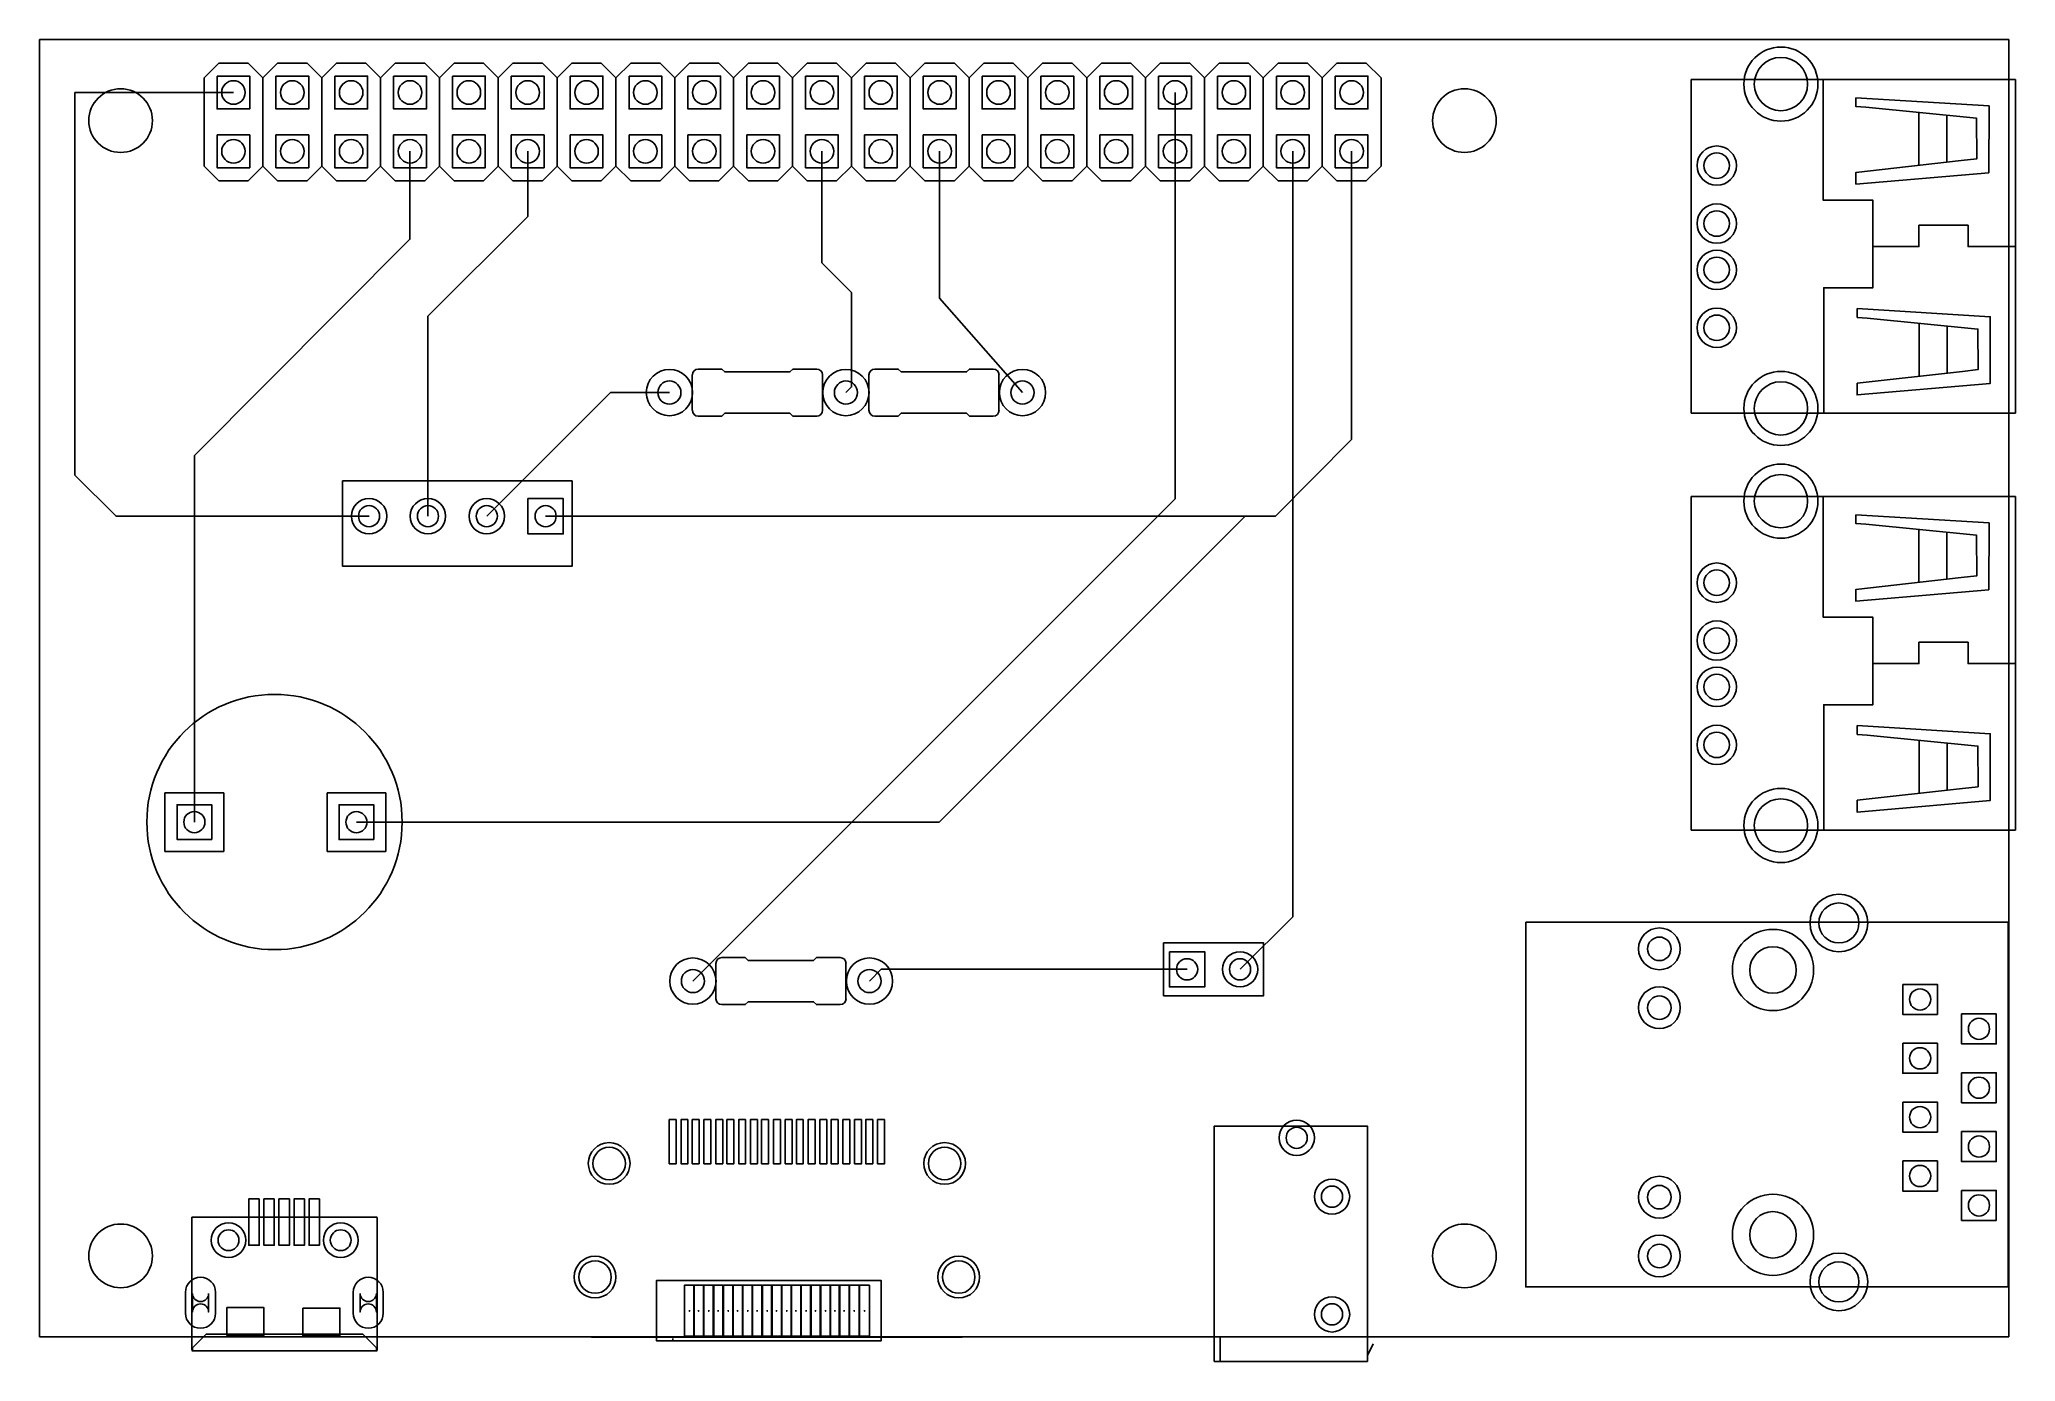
# Model space of a CAD drawing. Header units: millimetres. Extents: x 0 to 85.3, y -57.1 to 0.
import ezdxf

# ---------------------------------------------------------------- set-up
doc = ezdxf.new("R2010")
doc.units = ezdxf.units.MM

msp = doc.modelspace()

# ---------------------------------------------------------------- linework, layer by layer
for points in [[(0, 0), (0, -56)], [(85, 0), (0, 0)], [(85, -56), (85, 0)], [(7.1, -1.651), (7.735, -1.016)], [(7.1, -5.461), (7.1, -1.651)], [(7.735, -1.016), (9.005, -1.016)], [(9.005, -1.016), (9.64, -1.651)], [(9.64, -1.651), (10.275, -1.016)], [(9.64, -1.651), (9.64, -5.461)], [(10.275, -1.016), (11.545, -1.016)], [(11.545, -1.016), (12.18, -1.651)], [(12.18, -1.651), (12.815, -1.016)], [(12.18, -1.651), (12.18, -5.461)], [(12.815, -1.016), (14.085, -1.016)], [(14.085, -1.016), (14.72, -1.651)], [(14.72, -1.651), (15.355, -1.016)], [(14.72, -1.651), (14.72, -5.461)], [(15.355, -1.016), (16.625, -1.016)], [(16.625, -1.016), (17.26, -1.651)], [(17.26, -1.651), (17.895, -1.016)], [(17.26, -1.651), (17.26, -5.461)], [(17.895, -1.016), (19.165, -1.016)], [(19.165, -1.016), (19.8, -1.651)], [(19.8, -1.651), (20.435, -1.016)], [(19.8, -1.651), (19.8, -5.461)], [(20.435, -1.016), (21.705, -1.016)], [(21.705, -1.016), (22.34, -1.651)], [(22.34, -1.651), (22.975, -1.016)], [(22.34, -1.651), (22.34, -5.461)], [(22.975, -1.016), (24.245, -1.016)], [(24.245, -1.016), (24.88, -1.651)], [(24.88, -1.651), (25.515, -1.016)], [(24.88, -1.651), (24.88, -5.461)], [(25.515, -1.016), (26.785, -1.016)], [(26.785, -1.016), (27.42, -1.651)], [(27.42, -1.651), (28.055, -1.016)], [(27.42, -1.651), (27.42, -5.461)], [(28.055, -1.016), (29.325, -1.016)], [(29.325, -1.016), (29.96, -1.651)], [(29.96, -1.651), (30.595, -1.016)], [(29.96, -1.651), (29.96, -5.461)], [(30.595, -1.016), (31.865, -1.016)], [(31.865, -1.016), (32.5, -1.651)], [(32.5, -1.651), (33.135, -1.016)], [(32.5, -1.651), (32.5, -5.461)], [(33.135, -1.016), (34.405, -1.016)], [(34.405, -1.016), (35.04, -1.651)], [(35.04, -1.651), (35.675, -1.016)], [(35.04, -1.651), (35.04, -5.461)], [(35.675, -1.016), (36.945, -1.016)], [(37.58, -1.651), (36.945, -1.016)], [(37.58, -1.651), (38.215, -1.016)], [(37.58, -1.651), (37.58, -5.461)], [(39.485, -1.016), (38.215, -1.016)], [(39.485, -1.016), (40.12, -1.651)], [(40.12, -1.651), (40.755, -1.016)], [(40.12, -1.651), (40.12, -5.461)], [(42.025, -1.016), (40.755, -1.016)], [(42.025, -1.016), (42.66, -1.651)], [(42.66, -1.651), (43.295, -1.016)], [(42.66, -1.651), (42.66, -5.461)], [(44.565, -1.016), (43.295, -1.016)], [(44.565, -1.016), (45.2, -1.651)], [(45.2, -1.651), (45.835, -1.016)], [(45.2, -1.651), (45.2, -5.461)], [(47.105, -1.016), (45.835, -1.016)], [(47.105, -1.016), (47.74, -1.651)], [(47.74, -1.651), (48.375, -1.016)], [(47.74, -1.651), (47.74, -5.461)], [(49.645, -1.016), (48.375, -1.016)], [(49.645, -1.016), (50.28, -1.651)], [(50.28, -1.651), (50.915, -1.016)], [(50.28, -1.651), (50.28, -5.461)], [(52.185, -1.016), (50.915, -1.016)], [(52.185, -1.016), (52.82, -1.651)], [(52.82, -1.651), (53.455, -1.016)], [(52.82, -1.651), (52.82, -5.461)], [(54.725, -1.016), (53.455, -1.016)], [(54.725, -1.016), (55.36, -1.651)], [(55.36, -1.651), (55.995, -1.016)], [(55.36, -1.651), (55.36, -5.461)], [(57.265, -1.016), (55.995, -1.016)], [(57.265, -1.016), (57.9, -1.651)], [(57.9, -1.651), (57.9, -5.461)], [(8.369, -2.286), (1.524, -2.286)], [(14.224, -20.574), (3.302, -20.574), (1.524, -18.796), (1.524, -2.286)], [(49.009, -2.286), (49.009, -19.83), (28.202, -40.637)], [(85.285, -1.723), (71.285, -1.723)], [(71.285, -16.123), (71.285, -1.723)], [(76.99, -1.734), (76.99, -6.934), (79.13, -6.934), (79.13, -10.714), (77.011, -10.714), (77.011, -16.114)], [(85.285, -16.123), (85.285, -1.723)], [(81.111, -5.434), (81.111, -3.174)], [(82.321, -5.294), (82.321, -3.264)], [(6.683, -33.777), (6.683, -17.955), (15.989, -8.623), (15.989, -4.826)], [(21.07, -4.826), (21.07, -7.632), (16.764, -11.938), (16.764, -20.574)], [(21.844, -20.574), (53.34, -20.574), (56.629, -17.259), (56.629, -4.826)], [(33.77, -4.826), (33.77, -9.64), (35.052, -10.922), (35.052, -14.991), (34.806, -15.237)], [(38.85, -4.826), (38.85, -11.164), (42.426, -15.237)], [(54.089, -4.826), (54.089, -37.859), (51.816, -40.132)], [(7.1, -5.461), (7.735, -6.096)], [(9.005, -6.096), (9.64, -5.461)], [(9.64, -5.461), (10.275, -6.096)], [(11.545, -6.096), (12.18, -5.461)], [(12.18, -5.461), (12.815, -6.096)], [(14.085, -6.096), (14.72, -5.461)], [(14.72, -5.461), (15.355, -6.096)], [(16.625, -6.096), (17.26, -5.461)], [(17.26, -5.461), (17.895, -6.096)], [(19.165, -6.096), (19.8, -5.461)], [(19.8, -5.461), (20.435, -6.096)], [(21.705, -6.096), (22.34, -5.461)], [(22.34, -5.461), (22.975, -6.096)], [(24.88, -5.461), (24.245, -6.096)], [(24.88, -5.461), (25.515, -6.096)], [(27.42, -5.461), (26.785, -6.096)], [(27.42, -5.461), (28.055, -6.096)], [(29.96, -5.461), (29.325, -6.096)], [(29.96, -5.461), (30.595, -6.096)], [(32.5, -5.461), (31.865, -6.096)], [(32.5, -5.461), (33.135, -6.096)], [(35.04, -5.461), (34.405, -6.096)], [(35.04, -5.461), (35.675, -6.096)], [(37.58, -5.461), (36.945, -6.096)], [(37.58, -5.461), (38.215, -6.096)], [(40.12, -5.461), (39.485, -6.096)], [(40.12, -5.461), (40.755, -6.096)], [(42.66, -5.461), (42.025, -6.096)], [(43.295, -6.096), (42.66, -5.461)], [(45.2, -5.461), (44.565, -6.096)], [(45.835, -6.096), (45.2, -5.461)], [(47.74, -5.461), (47.105, -6.096)], [(47.74, -5.461), (48.375, -6.096)], [(50.28, -5.461), (49.645, -6.096)], [(50.28, -5.461), (50.915, -6.096)], [(52.82, -5.461), (52.185, -6.096)], [(52.82, -5.461), (53.455, -6.096)], [(55.36, -5.461), (54.725, -6.096)], [(55.36, -5.461), (55.995, -6.096)], [(57.9, -5.461), (57.265, -6.096)], [(7.735, -6.096), (9.005, -6.096)], [(10.275, -6.096), (11.545, -6.096)], [(12.815, -6.096), (14.085, -6.096)], [(15.355, -6.096), (16.625, -6.096)], [(17.895, -6.096), (19.165, -6.096)], [(20.435, -6.096), (21.705, -6.096)], [(24.245, -6.096), (22.975, -6.096)], [(26.785, -6.096), (25.515, -6.096)], [(29.325, -6.096), (28.055, -6.096)], [(31.865, -6.096), (30.595, -6.096)], [(34.405, -6.096), (33.135, -6.096)], [(36.945, -6.096), (35.675, -6.096)], [(39.485, -6.096), (38.215, -6.096)], [(42.025, -6.096), (40.755, -6.096)], [(43.295, -6.096), (44.565, -6.096)], [(45.835, -6.096), (47.105, -6.096)], [(49.645, -6.096), (48.375, -6.096)], [(52.185, -6.096), (50.915, -6.096)], [(54.725, -6.096), (53.455, -6.096)], [(57.265, -6.096), (55.995, -6.096)], [(79.1, -8.934), (81.12, -8.934), (81.12, -8.014), (83.24, -8.014), (83.24, -8.934), (85.27, -8.934)], [(81.13, -14.533), (81.13, -12.273)], [(82.34, -14.393), (82.34, -12.363)], [(28.175, -16.001), (28.175, -14.477)], [(28.429, -14.223), (29.445, -14.223), (29.572, -14.35), (32.391, -14.35), (32.518, -14.223), (33.534, -14.223)], [(33.788, -16.001), (33.788, -14.477)], [(35.795, -16.001), (35.795, -14.477)], [(36.049, -14.223), (37.065, -14.223), (37.192, -14.35), (40.011, -14.35), (40.138, -14.223), (41.154, -14.223)], [(41.408, -16.001), (41.408, -14.477)], [(27.186, -15.237), (24.641, -15.237), (19.304, -20.574)], [(28.429, -16.255), (29.445, -16.255), (29.572, -16.128), (32.391, -16.128), (32.518, -16.255), (33.534, -16.255)], [(36.049, -16.255), (37.065, -16.255), (37.192, -16.128), (40.011, -16.128), (40.138, -16.255), (41.154, -16.255)], [(85.285, -16.123), (71.285, -16.123)], [(85.285, -19.723), (71.285, -19.723)], [(71.285, -34.123), (71.285, -19.723)], [(76.99, -19.734), (76.99, -24.934), (79.13, -24.934), (79.13, -28.714), (77.011, -28.714), (77.011, -34.114)], [(85.285, -34.123), (85.285, -19.723)], [(13.678, -33.779), (38.834, -33.779), (52.04, -20.574)], [(81.111, -23.434), (81.111, -21.174)], [(82.321, -23.294), (82.321, -21.264)], [(79.1, -26.934), (81.12, -26.934), (81.12, -26.014), (83.24, -26.014), (83.24, -26.934), (85.27, -26.934)], [(81.13, -32.533), (81.13, -30.273)], [(82.34, -32.393), (82.34, -30.363)], [(7.954, -32.508), (5.414, -32.508)], [(5.414, -35.048), (5.414, -32.508)], [(7.954, -32.508), (7.954, -35.048)], [(14.948, -32.51), (12.408, -32.51)], [(12.408, -35.05), (12.408, -32.51)], [(14.948, -32.51), (14.948, -35.05)], [(85.285, -34.123), (71.285, -34.123)], [(7.954, -35.048), (5.414, -35.048)], [(14.948, -35.05), (12.408, -35.05)], [(29.191, -41.401), (29.191, -39.877)], [(29.445, -39.623), (30.461, -39.623), (30.588, -39.75), (33.407, -39.75), (33.534, -39.623), (34.55, -39.623)], [(34.804, -41.401), (34.804, -39.877)], [(35.822, -40.637), (36.327, -40.132), (49.53, -40.132)], [(29.445, -41.655), (30.461, -41.655), (30.588, -41.528), (33.407, -41.528), (33.534, -41.655), (34.55, -41.655)], [(50.96, -56.042), (50.96, -57.058), (57.31, -57.058), (57.31, -46.898), (50.706, -46.898), (50.706, -57.058), (57.31, -57.058), (57.31, -56.296), (57.31, -56.804), (57.564, -56.296)], [(14.569, -50.834), (6.569, -50.834)], [(6.569, -50.834), (6.569, -56.574)], [(14.569, -50.844), (14.569, -56.584)], [(27.328, -56.164), (26.628, -56.164), (26.628, -53.564), (36.328, -53.564), (36.328, -56.164), (27.328, -56.164), (27.328, -56.064)], [(0, -56), (85, -56)], [(6.599, -56.574), (6.599, -56.474), (7.189, -55.884)], [(13.959, -55.884), (7.189, -55.884)], [(14.549, -56.594), (14.549, -56.474), (13.959, -55.884)], [(39.827, -56.003), (23.825, -56.003)], [(14.569, -56.594), (6.569, -56.594)]]:
    msp.add_lwpolyline(points)
for points in [[(7.663, -1.579), (9.077, -1.579), (9.077, -2.993), (7.663, -2.993)], [(10.203, -1.579), (11.617, -1.579), (11.617, -2.993), (10.203, -2.993)], [(12.743, -1.579), (14.157, -1.579), (14.157, -2.993), (12.743, -2.993)], [(15.283, -1.579), (16.697, -1.579), (16.697, -2.993), (15.283, -2.993)], [(17.823, -1.579), (19.237, -1.579), (19.237, -2.993), (17.823, -2.993)], [(20.363, -1.579), (21.777, -1.579), (21.777, -2.993), (20.363, -2.993)], [(22.903, -1.579), (24.317, -1.579), (24.317, -2.993), (22.903, -2.993)], [(25.443, -1.579), (26.857, -1.579), (26.857, -2.993), (25.443, -2.993)], [(27.983, -1.579), (29.397, -1.579), (29.397, -2.993), (27.983, -2.993)], [(30.523, -1.579), (31.937, -1.579), (31.937, -2.993), (30.523, -2.993)], [(33.063, -1.579), (34.477, -1.579), (34.477, -2.993), (33.063, -2.993)], [(35.603, -1.579), (37.017, -1.579), (37.017, -2.993), (35.603, -2.993)], [(38.143, -1.579), (39.557, -1.579), (39.557, -2.993), (38.143, -2.993)], [(40.683, -1.579), (42.097, -1.579), (42.097, -2.993), (40.683, -2.993)], [(43.223, -1.579), (44.637, -1.579), (44.637, -2.993), (43.223, -2.993)], [(45.763, -1.579), (47.177, -1.579), (47.177, -2.993), (45.763, -2.993)], [(48.303, -1.579), (49.717, -1.579), (49.717, -2.993), (48.303, -2.993)], [(50.843, -1.579), (52.257, -1.579), (52.257, -2.993), (50.843, -2.993)], [(53.383, -1.579), (54.797, -1.579), (54.797, -2.993), (53.383, -2.993)], [(55.923, -1.579), (57.337, -1.579), (57.337, -2.993), (55.923, -2.993)], [(78.4, -2.514), (84.143, -2.864), (84.132, -5.747), (78.397, -6.242), (78.401, -5.733), (82.941, -5.223), (83.619, -5.148), (83.609, -3.398), (78.83, -2.924), (78.4, -2.894), (78.4, -2.514)], [(7.663, -4.119), (9.077, -4.119), (9.077, -5.533), (7.663, -5.533)], [(10.203, -4.119), (11.617, -4.119), (11.617, -5.533), (10.203, -5.533)], [(12.743, -4.119), (14.157, -4.119), (14.157, -5.533), (12.743, -5.533)], [(15.283, -4.119), (16.697, -4.119), (16.697, -5.533), (15.283, -5.533)], [(17.823, -4.119), (19.237, -4.119), (19.237, -5.533), (17.823, -5.533)], [(20.363, -4.119), (21.777, -4.119), (21.777, -5.533), (20.363, -5.533)], [(22.903, -4.119), (24.317, -4.119), (24.317, -5.533), (22.903, -5.533)], [(25.443, -4.119), (26.857, -4.119), (26.857, -5.533), (25.443, -5.533)], [(27.983, -4.119), (29.397, -4.119), (29.397, -5.533), (27.983, -5.533)], [(30.523, -4.119), (31.937, -4.119), (31.937, -5.533), (30.523, -5.533)], [(33.063, -4.119), (34.477, -4.119), (34.477, -5.533), (33.063, -5.533)], [(35.603, -4.119), (37.017, -4.119), (37.017, -5.533), (35.603, -5.533)], [(38.143, -4.119), (39.557, -4.119), (39.557, -5.533), (38.143, -5.533)], [(40.683, -4.119), (42.097, -4.119), (42.097, -5.533), (40.683, -5.533)], [(43.223, -4.119), (44.637, -4.119), (44.637, -5.533), (43.223, -5.533)], [(45.763, -4.119), (47.177, -4.119), (47.177, -5.533), (45.763, -5.533)], [(48.303, -4.119), (49.717, -4.119), (49.717, -5.533), (48.303, -5.533)], [(50.843, -4.119), (52.257, -4.119), (52.257, -5.533), (50.843, -5.533)], [(53.383, -4.119), (54.797, -4.119), (54.797, -5.533), (53.383, -5.533)], [(55.923, -4.119), (57.337, -4.119), (57.337, -5.533), (55.923, -5.533)], [(78.454, -11.615), (84.197, -11.965), (84.186, -14.848), (78.451, -15.343), (78.455, -14.835), (82.995, -14.324), (83.673, -14.249), (83.662, -12.499), (78.884, -12.025), (78.454, -11.995), (78.454, -11.615)], [(13.081, -19.05), (22.987, -19.05), (22.987, -22.733), (13.081, -22.733), (13.081, -19.05)], [(21.082, -19.812), (22.606, -19.812), (22.606, -21.336), (21.082, -21.336)], [(78.4, -20.514), (84.143, -20.864), (84.132, -23.747), (78.397, -24.242), (78.401, -23.733), (82.941, -23.223), (83.619, -23.148), (83.609, -21.398), (78.83, -20.924), (78.4, -20.894), (78.4, -20.514)], [(78.454, -29.615), (84.197, -29.965), (84.186, -32.848), (78.451, -33.343), (78.455, -32.835), (82.995, -32.324), (83.673, -32.249), (83.662, -30.499), (78.884, -30.025), (78.454, -29.995), (78.454, -29.615)], [(7.433, -34.527), (5.934, -34.527), (5.934, -33.029), (7.433, -33.029)], [(14.427, -34.529), (12.929, -34.529), (12.929, -33.03), (14.427, -33.03)], [(64.147, -38.092), (64.147, -53.84), (84.975, -53.84), (84.975, -38.092), (64.147, -38.092)], [(48.514, -38.989), (52.832, -38.989), (52.832, -41.275), (48.514, -41.275), (48.514, -38.989)], [(48.768, -39.37), (50.292, -39.37), (50.292, -40.894), (48.768, -40.894)], [(80.418, -40.784), (81.917, -40.784), (81.917, -42.08), (80.418, -42.08)], [(82.958, -42.054), (84.457, -42.054), (84.457, -43.35), (82.958, -43.35)], [(80.418, -43.324), (81.917, -43.324), (81.917, -44.62), (80.418, -44.62)], [(82.958, -44.594), (84.457, -44.594), (84.457, -45.89), (82.958, -45.89)], [(80.418, -45.864), (81.917, -45.864), (81.917, -47.16), (80.418, -47.16)], [(27.48, -46.62), (27.48, -48.52), (27.181, -48.52), (27.181, -46.62)], [(27.988, -46.62), (27.988, -48.52), (27.689, -48.52), (27.689, -46.62)], [(28.471, -46.62), (28.471, -48.52), (28.171, -48.52), (28.171, -46.62)], [(28.979, -46.62), (28.979, -48.52), (28.679, -48.52), (28.679, -46.62)], [(29.487, -46.62), (29.487, -48.52), (29.187, -48.52), (29.187, -46.62)], [(29.969, -46.62), (29.969, -48.52), (29.67, -48.52), (29.67, -46.62)], [(30.477, -46.62), (30.477, -48.52), (30.178, -48.52), (30.178, -46.62)], [(30.985, -46.62), (30.985, -48.52), (30.686, -48.52), (30.686, -46.62)], [(31.468, -46.62), (31.468, -48.52), (31.168, -48.52), (31.168, -46.62)], [(31.976, -46.62), (31.976, -48.52), (31.676, -48.52), (31.676, -46.62)], [(32.184, -48.52), (32.184, -46.62), (32.484, -46.62), (32.484, -48.52)], [(32.967, -46.62), (32.967, -48.52), (32.667, -48.52), (32.667, -46.62)], [(33.475, -46.62), (33.475, -48.52), (33.175, -48.52), (33.175, -46.62)], [(33.983, -46.62), (33.983, -48.52), (33.683, -48.52), (33.683, -46.62)], [(34.465, -46.62), (34.465, -48.52), (34.166, -48.52), (34.166, -46.62)], [(34.973, -46.62), (34.973, -48.52), (34.674, -48.52), (34.674, -46.62)], [(35.481, -46.62), (35.481, -48.52), (35.182, -48.52), (35.182, -46.62)], [(35.964, -46.62), (35.964, -48.52), (35.664, -48.52), (35.664, -46.62)], [(36.472, -46.62), (36.472, -48.52), (36.172, -48.52), (36.172, -46.62)], [(82.958, -47.134), (84.457, -47.134), (84.457, -48.43), (82.958, -48.43)], [(80.418, -48.404), (81.917, -48.404), (81.917, -49.7), (80.418, -49.7)], [(9.484, -50.039), (9.484, -52.039), (9.034, -52.039), (9.034, -50.039)], [(10.134, -50.039), (10.134, -52.039), (9.684, -52.039), (9.684, -50.039)], [(10.784, -50.039), (10.784, -52.039), (10.334, -52.039), (10.334, -50.039)], [(11.434, -50.039), (11.434, -52.039), (10.984, -52.039), (10.984, -50.039)], [(12.084, -50.039), (12.084, -52.039), (11.634, -52.039), (11.634, -50.039)], [(82.958, -49.674), (84.457, -49.674), (84.457, -50.97), (82.958, -50.97)], [(6.299, -54.974), (6.299, -54.074)], [(6.6, -54.124), (6.6, -54.924)], [(7.3, -54.124), (7.3, -54.924)], [(7.599, -54.974), (7.599, -54.074)], [(13.538, -54.974), (13.538, -54.074)], [(13.839, -54.124), (13.839, -54.924)], [(14.539, -54.124), (14.539, -54.924)], [(14.838, -54.974), (14.838, -54.074)], [(27.838, -55.964), (27.838, -53.764), (28.258, -53.764), (28.258, -55.964)], [(28.238, -55.964), (28.238, -53.764), (28.658, -53.764), (28.658, -55.964)], [(28.678, -55.964), (28.678, -53.764), (29.098, -53.764), (29.098, -55.964)], [(29.078, -55.964), (29.078, -53.764), (29.498, -53.764), (29.498, -55.964)], [(29.518, -55.964), (29.518, -53.764), (29.938, -53.764), (29.938, -55.964)], [(29.918, -55.964), (29.918, -53.764), (30.338, -53.764), (30.338, -55.964)], [(30.358, -55.964), (30.358, -53.764), (30.778, -53.764), (30.778, -55.964)], [(30.758, -55.964), (30.758, -53.764), (31.178, -53.764), (31.178, -55.964)], [(31.198, -55.964), (31.198, -53.764), (31.618, -53.764), (31.618, -55.964)], [(31.598, -55.964), (31.598, -53.764), (32.018, -53.764), (32.018, -55.964)], [(32.038, -55.964), (32.038, -53.764), (32.458, -53.764), (32.458, -55.964)], [(32.438, -55.964), (32.438, -53.764), (32.858, -53.764), (32.858, -55.964)], [(32.878, -55.964), (32.878, -53.764), (33.298, -53.764), (33.298, -55.964)], [(33.278, -55.964), (33.278, -53.764), (33.698, -53.764), (33.698, -55.964)], [(33.718, -55.964), (33.718, -53.764), (34.138, -53.764), (34.138, -55.964)], [(34.118, -55.964), (34.118, -53.764), (34.538, -53.764), (34.538, -55.964)], [(34.519, -55.964), (34.519, -53.764), (34.939, -53.764), (34.939, -55.964)], [(34.958, -55.964), (34.958, -53.764), (35.378, -53.764), (35.378, -55.964)], [(35.398, -55.964), (35.398, -53.764), (35.818, -53.764), (35.818, -55.964)], [(8.086, -54.735), (9.687, -54.735), (9.687, -55.935), (8.086, -55.935)], [(11.365, -54.751), (12.965, -54.751), (12.965, -55.951), (11.365, -55.951)], [(28.048, -54.841), (28.048, -54.887)], [(28.048, -54.841), (28.048, -54.887)], [(28.448, -54.841), (28.448, -54.887)], [(28.448, -54.841), (28.448, -54.887)], [(28.888, -54.841), (28.888, -54.887)], [(28.888, -54.841), (28.888, -54.887)], [(29.288, -54.841), (29.288, -54.887)], [(29.288, -54.841), (29.288, -54.887)], [(29.728, -54.841), (29.728, -54.887)], [(29.728, -54.841), (29.728, -54.887)], [(30.128, -54.841), (30.128, -54.887)], [(30.128, -54.841), (30.128, -54.887)], [(30.568, -54.841), (30.568, -54.887)], [(30.568, -54.841), (30.568, -54.887)], [(30.968, -54.841), (30.968, -54.887)], [(30.968, -54.841), (30.968, -54.887)], [(31.408, -54.841), (31.408, -54.887)], [(31.408, -54.841), (31.408, -54.887)], [(31.808, -54.841), (31.808, -54.887)], [(31.808, -54.841), (31.808, -54.887)], [(32.248, -54.841), (32.248, -54.887)], [(32.248, -54.841), (32.248, -54.887)], [(32.648, -54.841), (32.648, -54.887)], [(32.648, -54.841), (32.648, -54.887)], [(33.088, -54.841), (33.088, -54.887)], [(33.088, -54.841), (33.088, -54.887)], [(33.488, -54.841), (33.488, -54.887)], [(33.488, -54.841), (33.488, -54.887)], [(33.928, -54.841), (33.928, -54.887)], [(33.928, -54.841), (33.928, -54.887)], [(34.328, -54.841), (34.328, -54.887)], [(34.328, -54.841), (34.328, -54.887)], [(34.729, -54.841), (34.729, -54.887)], [(34.729, -54.841), (34.729, -54.887)], [(35.168, -54.841), (35.168, -54.887)], [(35.168, -54.841), (35.168, -54.887)], [(35.608, -54.841), (35.608, -54.887)], [(35.608, -54.841), (35.608, -54.887)]]:
    msp.add_lwpolyline(points, close=True)
for centre, radius in [((75.161, -1.923), 1.6), ((75.161, -1.923), 1.15), ((3.5, -3.5), 1.375), ((8.37, -2.286), 0.508), ((10.91, -2.286), 0.508), ((13.45, -2.286), 0.508), ((15.99, -2.286), 0.508), ((18.53, -2.286), 0.508), ((21.07, -2.286), 0.508), ((23.61, -2.286), 0.508), ((26.15, -2.286), 0.508), ((28.69, -2.286), 0.508), ((31.23, -2.286), 0.508), ((33.77, -2.286), 0.508), ((36.31, -2.286), 0.508), ((38.85, -2.286), 0.508), ((41.39, -2.286), 0.508), ((43.93, -2.286), 0.508), ((46.47, -2.286), 0.508), ((49.01, -2.286), 0.508), ((51.55, -2.286), 0.508), ((54.09, -2.286), 0.508), ((56.63, -2.286), 0.508), ((61.501, -3.5), 1.375), ((8.37, -4.826), 0.508), ((10.91, -4.826), 0.508), ((13.45, -4.826), 0.508), ((15.99, -4.826), 0.508), ((18.53, -4.826), 0.508), ((21.07, -4.826), 0.508), ((23.61, -4.826), 0.508), ((26.15, -4.826), 0.508), ((28.69, -4.826), 0.508), ((31.23, -4.826), 0.508), ((33.77, -4.826), 0.508), ((36.31, -4.826), 0.508), ((38.85, -4.826), 0.508), ((41.39, -4.826), 0.508), ((43.93, -4.826), 0.508), ((46.47, -4.826), 0.508), ((49.01, -4.826), 0.508), ((51.55, -4.826), 0.508), ((54.09, -4.826), 0.508), ((56.63, -4.826), 0.508), ((72.39, -5.443), 0.85), ((72.39, -5.443), 0.55), ((72.39, -7.943), 0.85), ((72.39, -7.943), 0.55), ((72.39, -9.942), 0.85), ((72.39, -9.942), 0.55), ((72.39, -12.443), 0.85), ((72.39, -12.443), 0.55), ((27.186, -15.237), 0.999), ((34.806, -15.237), 0.999), ((34.806, -15.237), 0.999), ((42.426, -15.237), 0.999), ((75.161, -15.923), 1.6), ((27.186, -15.237), 0.5), ((34.806, -15.237), 0.5), ((34.806, -15.237), 0.5), ((42.426, -15.237), 0.5), ((75.161, -15.923), 1.15), ((75.161, -19.924), 1.6), ((75.161, -19.924), 1.15), ((14.224, -20.574), 0.762), ((14.224, -20.574), 0.457), ((16.764, -20.574), 0.762), ((16.764, -20.574), 0.457), ((19.304, -20.574), 0.762), ((19.304, -20.574), 0.457), ((21.844, -20.574), 0.457), ((72.39, -23.444), 0.85), ((72.39, -23.444), 0.55), ((72.39, -25.944), 0.85), ((72.39, -25.944), 0.55), ((72.39, -27.943), 0.85), ((72.39, -27.943), 0.55), ((10.142, -33.774), 5.509), ((72.39, -30.444), 0.85), ((72.39, -30.444), 0.55), ((75.161, -33.924), 1.6), ((75.161, -33.924), 1.15), ((6.684, -33.778), 0.457), ((13.678, -33.78), 0.457), ((77.663, -38.13), 1.245), ((77.663, -38.13), 0.864), ((69.916, -39.248), 0.902), ((69.916, -39.248), 0.508), ((74.818, -40.162), 1.753), ((74.818, -40.162), 1.003), ((28.202, -40.637), 0.999), ((35.822, -40.637), 0.999), ((49.53, -40.132), 0.457), ((51.816, -40.132), 0.762), ((51.816, -40.132), 0.457), ((28.202, -40.637), 0.5), ((35.822, -40.637), 0.5), ((69.916, -41.788), 0.902), ((69.916, -41.788), 0.508), ((81.168, -41.432), 0.457), ((83.708, -42.702), 0.457), ((81.168, -43.972), 0.457), ((83.708, -45.242), 0.457), ((54.262, -47.404), 0.762), ((81.168, -46.512), 0.457), ((24.587, -48.511), 0.9), ((39.065, -48.511), 0.9), ((54.262, -47.404), 0.457), ((83.708, -47.782), 0.457), ((24.587, -48.511), 0.701), ((39.065, -48.511), 0.701), ((81.168, -49.052), 0.457), ((55.786, -49.944), 0.762), ((69.916, -49.967), 0.902), ((69.916, -49.967), 0.508), ((55.786, -49.944), 0.457), ((74.818, -51.592), 1.753), ((83.708, -50.322), 0.457), ((3.5, -52.499), 1.375), ((8.158, -51.824), 0.75), ((13, -51.824), 0.75), ((61.501, -52.499), 1.375), ((74.818, -51.592), 1.003), ((8.158, -51.824), 0.45), ((13, -51.824), 0.45), ((69.916, -52.507), 0.902), ((69.916, -52.507), 0.508), ((23.978, -53.414), 0.9), ((23.978, -53.414), 0.701), ((39.675, -53.414), 0.9), ((39.675, -53.414), 0.701), ((77.663, -53.624), 1.245), ((77.663, -53.624), 0.864), ((55.786, -55.024), 0.762), ((55.786, -55.024), 0.457)]:
    msp.add_circle(centre, radius)
for centre, radius, start, end in [((28.433, -14.478), 0.254, 90, 180), ((33.543, -14.478), 0.254, 0, 90), ((36.053, -14.478), 0.254, 90, 180), ((41.163, -14.478), 0.254, 0, 90), ((28.433, -16.002), 0.254, 180, 270), ((33.543, -16.002), 0.254, 270, 0), ((36.053, -16.002), 0.254, 180, 270), ((41.163, -16.002), 0.254, 270, 0), ((29.449, -39.878), 0.254, 90, 180), ((34.559, -39.878), 0.254, 0, 90), ((29.449, -41.402), 0.254, 180, 270), ((34.559, -41.402), 0.254, 270, 0), ((6.949, -54.074), 0.65, 0, 180), ((14.188, -54.074), 0.65, 0, 180), ((6.95, -54.124), 0.35, 180, 0), ((6.95, -54.924), 0.35, 0, 180), ((14.189, -54.124), 0.35, 180, 0), ((14.189, -54.924), 0.35, 0, 180), ((6.949, -54.974), 0.65, 180, 0), ((14.188, -54.974), 0.65, 180, 0), ((28.048, -54.841), 0, 360, 180), ((28.048, -54.887), 0, 180, 360), ((28.448, -54.841), 0, 360, 180), ((28.448, -54.887), 0, 180, 360), ((28.888, -54.841), 0, 360, 180), ((28.888, -54.887), 0, 180, 360), ((29.288, -54.841), 0, 360, 180), ((29.288, -54.887), 0, 180, 360), ((29.728, -54.841), 0, 360, 180), ((29.728, -54.887), 0, 180, 360), ((30.128, -54.841), 0, 360, 180), ((30.128, -54.887), 0, 180, 360), ((30.568, -54.841), 0, 360, 180), ((30.568, -54.887), 0, 180, 360), ((30.968, -54.841), 0, 360, 180), ((30.968, -54.887), 0, 180, 360), ((31.408, -54.841), 0, 360, 180), ((31.408, -54.887), 0, 180, 360), ((31.808, -54.841), 0, 360, 180), ((31.808, -54.887), 0, 180, 360), ((32.248, -54.841), 0, 360, 180), ((32.248, -54.887), 0, 180, 360), ((32.648, -54.841), 0, 360, 180), ((32.648, -54.887), 0, 180, 360), ((33.088, -54.841), 0, 360, 180), ((33.088, -54.887), 0, 180, 360), ((33.488, -54.841), 0, 360, 180), ((33.488, -54.887), 0, 180, 360), ((33.928, -54.841), 0, 360, 180), ((33.928, -54.887), 0, 180, 360), ((34.328, -54.841), 0, 360, 180), ((34.328, -54.887), 0, 180, 360), ((34.729, -54.841), 0, 360, 180), ((34.729, -54.887), 0, 180, 360), ((35.168, -54.841), 0, 360, 180), ((35.168, -54.887), 0, 180, 360), ((35.608, -54.841), 0, 360, 180), ((35.608, -54.887), 0, 180, 360)]:
    msp.add_arc(centre, radius, start, end)

doc.saveas('drawing.dxf')
